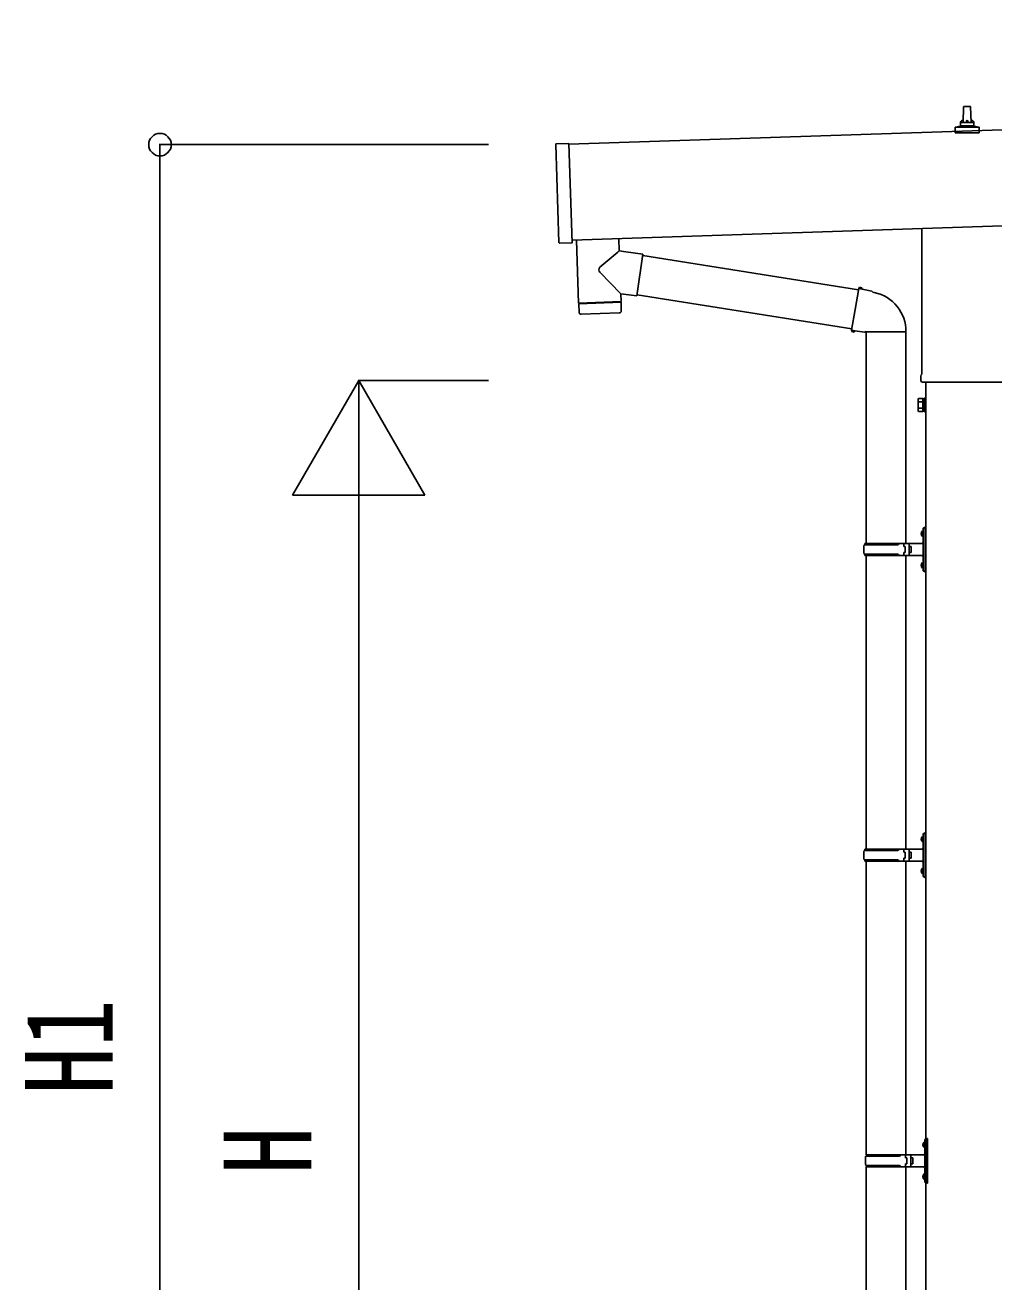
# Model space of a CAD drawing. Units: millimetres, scale not verified. Extents: x -16820 to 16820, y -11880 to 11880.
# Drawn here: x -5266 to -3804, y -1828 to 68 of the extents above; entities that cross this region are included whole.
import ezdxf
from ezdxf.enums import TextEntityAlignment as Align

# ---------------------------------------------------------------- set-up
doc = ezdxf.new("R2010")
doc.units = ezdxf.units.MM
doc.header["$LTSCALE"] = 50
for name, color, linetype in [('0-5_YKK_13', 4, 'Continuous'), ('0-6_YKK_A1', 4, 'Continuous'), ('0-7_YKK_D', 6, 'Continuous')]:
    doc.layers.add(name, color=color, linetype=linetype)
doc.styles.add('ＭＳ ゴシック', font='')
doc.styles.get('ＭＳ ゴシック').set_extended_font_data('MS Gothic')

msp = doc.modelspace()

# ---------------------------------------------------------------- linework, layer by layer
at = {"layer": '0-5_YKK_13'}
for p, q in [((-3850.06, -78.74), (-3849.34, -55.21)), ((-3848.34, -54.24), (-3839.79, -54.24)), ((-3838.79, -55.21), (-3838.06, -78.74)), ((-3862.31, -94.24), (-3862.31, -86.53)), ((-3825.81, -94.24), (-3862.31, -94.24)), ((-3861.93, -85.74), (-3826.19, -85.74)), ((-3861.55, -85.55), (-3854.83, -83.92)), ((-3854.44, -83.74), (-3833.68, -83.74)), ((-3854.06, -82.95), (-3854.06, -78.74)), ((-3853.06, -78.74), (-3835.06, -78.74)), ((-3834.06, -82.95), (-3834.06, -78.74)), ((-3826.58, -85.55), (-3833.3, -83.92)), ((-3825.81, -94.24), (-3825.81, -86.53)), ((-4460.27, -259.7), (-4465.2, -111.78)), ((-4445.25, -110.12), (-4464.23, -110.75)), ((-3912.36, -458.23), (-3912.36, -238.72)), ((-4369.78, -254.1), (-4369.17, -272.29)), ((-4333.57, -277.35), (-4342.54, -340.41)), ((-4333.83, -279.17), (-4007.93, -331.06)), ((-4367.02, -336.93), (-4398.51, -304.42)), ((-4367.02, -336.93), (-4342.54, -340.41)), ((-4367.02, -336.93), (-4366.62, -348.94)), ((-4342.28, -338.58), (-4018.35, -390.16)), ((-4007.61, -329.24), (-4013.14, -360.61)), ((-4007.61, -329.24), (-4006.47, -327.26)), ((-4006.47, -327.26), (-4002.91, -327.89)), ((-4002.91, -327.89), (-4002.49, -330.24)), ((-3987.98, -333.06), (-3986.29, -334.69)), ((-3986.29, -334.69), (-3984.18, -335.14)), ((-4430.55, -352.07), (-4429.88, -365.11)), ((-4426.08, -350.92), (-4426.03, -351.92)), ((-4371.11, -349.09), (-4371.1, -350.09)), ((-4369.28, -366.04), (-4426.79, -367.96)), ((-4018.67, -391.98), (-4013.14, -360.61)), ((-4018.67, -391.98), (-4018.28, -394.23)), ((-4018.67, -391.98), (-4013.52, -392.79)), ((-4018.28, -394.23), (-4014.71, -394.86)), ((-4014.71, -394.86), (-4013.52, -392.79)), ((-4013.52, -392.79), (-3998.92, -395.11)), ((-3998.92, -395.11), (-3996.71, -394.12)), ((-3936.41, -394.52), (-3997.6, -394.52)), ((-3996.56, -394.52), (-3996.56, -714)), ((-3936.56, -394.52), (-3936.56, -714)), ((-3914.06, -467), (-3914.06, -461.5)), ((-3776.13, -470.5), (-3912, -470.5)), ((-3918.06, -496.5), (-3917.3, -495.19)), ((-3918.06, -496.5), (-3918.06, -513.5)), ((-3911.06, -500.09), (-3917.3, -500.09)), ((-3911.06, -509.91), (-3917.3, -509.91)), ((-3918.06, -513.5), (-3917.3, -514.81)), ((-3911.06, -514.81), (-3917.3, -514.81)), ((-3908.56, -514.2), (-3911.06, -514.2)), ((-3912.86, -696.85), (-3910.82, -697.85)), ((-3911.59, -694.85), (-3910.96, -694.85)), ((-3911.59, -694.85), (-3911.59, -703.15)), ((-3910.96, -694.85), (-3910.96, -703.15)), ((-3910.96, -694.85), (-3910.56, -695.25)), ((-3910.82, -697.85), (-3910.21, -699)), ((-3910.56, -691), (-3907.56, -689.5)), ((-3910.56, -691), (-3910.56, -723)), ((-3910.56, -695.25), (-3910.56, -702.75)), ((-3907.56, -689.5), (-3907.56, -723)), ((-3907.56, -689.5), (-3906.56, -689.5)), ((-3906.56, -689.5), (-3906.56, -723)), ((-3999.56, -716), (-3949.23, -716)), ((-3998.56, -714), (-3912.56, -714)), ((-3998.56, -714), (-3998.56, -716)), ((-3939.56, -714), (-3939.56, -718.5)), ((-3939.56, -718.5), (-3937.56, -718.5)), ((-3937.56, -718.5), (-3937.56, -723)), ((-3931.56, -714), (-3931.56, -723)), ((-3931.56, -718.5), (-3928.56, -718.5)), ((-3928.56, -718.5), (-3928.56, -723)), ((-3911.59, -703.15), (-3910.96, -703.15)), ((-3910.96, -703.15), (-3910.56, -702.75)), ((-3999.56, -730), (-3949.23, -730)), ((-3998.56, -732), (-3998.56, -730)), ((-3998.56, -732), (-3912.56, -732)), ((-3996.56, -732), (-3996.56, -1175.25)), ((-3939.56, -732), (-3939.56, -727.5)), ((-3939.56, -727.5), (-3937.56, -727.5)), ((-3937.56, -727.5), (-3937.56, -723)), ((-3936.56, -732), (-3936.56, -1175.25)), ((-3931.56, -732), (-3931.56, -723)), ((-3931.56, -727.5), (-3928.56, -727.5)), ((-3928.56, -727.5), (-3928.56, -723)), ((-3910.56, -755), (-3910.56, -723)), ((-3907.56, -756.5), (-3907.56, -723)), ((-3906.56, -756.5), (-3906.56, -723)), ((-3912.86, -744.85), (-3910.82, -745.85)), ((-3911.59, -742.85), (-3910.96, -742.85)), ((-3911.59, -742.85), (-3911.59, -751.15)), ((-3911.59, -751.15), (-3910.96, -751.15)), ((-3910.96, -742.85), (-3910.96, -751.15)), ((-3910.96, -742.85), (-3910.56, -743.25)), ((-3910.96, -751.15), (-3910.56, -750.75)), ((-3910.82, -745.85), (-3910.21, -747)), ((-3910.56, -743.25), (-3910.56, -750.75)), ((-3910.56, -755), (-3907.56, -756.5)), ((-3907.56, -756.5), (-3906.56, -756.5)), ((-3911.59, -1156.1), (-3910.96, -1156.1)), ((-3911.59, -1156.1), (-3911.59, -1164.4)), ((-3910.96, -1156.1), (-3910.96, -1164.4)), ((-3910.96, -1156.1), (-3910.56, -1156.5)), ((-3910.56, -1152.25), (-3907.56, -1150.75)), ((-3910.56, -1152.25), (-3910.56, -1184.25)), ((-3910.56, -1156.5), (-3910.56, -1164)), ((-3907.56, -1150.75), (-3907.56, -1184.25)), ((-3907.56, -1150.75), (-3906.56, -1150.75)), ((-3906.56, -1150.75), (-3906.56, -1184.25)), ((-3998.56, -1175.25), (-3912.56, -1175.25)), ((-3998.56, -1175.25), (-3998.56, -1177.25)), ((-3939.56, -1175.25), (-3939.56, -1179.75)), ((-3931.56, -1175.25), (-3931.56, -1184.25)), ((-3912.86, -1158.1), (-3910.82, -1159.1)), ((-3911.59, -1164.4), (-3910.96, -1164.4)), ((-3910.96, -1164.4), (-3910.56, -1164)), ((-3910.82, -1159.1), (-3910.21, -1160.25)), ((-3999.56, -1177.25), (-3949.23, -1177.25)), ((-3999.56, -1191.25), (-3949.23, -1191.25)), ((-3998.56, -1193.25), (-3998.56, -1191.25)), ((-3998.56, -1193.25), (-3912.56, -1193.25)), ((-3996.56, -1193.25), (-3996.56, -1636.5)), ((-3939.56, -1179.75), (-3937.56, -1179.75)), ((-3939.56, -1193.25), (-3939.56, -1188.75)), ((-3939.56, -1188.75), (-3937.56, -1188.75)), ((-3937.56, -1179.75), (-3937.56, -1184.25)), ((-3937.56, -1188.75), (-3937.56, -1184.25)), ((-3936.56, -1193.25), (-3936.56, -1636.5)), ((-3931.56, -1179.75), (-3928.56, -1179.75)), ((-3931.56, -1193.25), (-3931.56, -1184.25)), ((-3931.56, -1188.75), (-3928.56, -1188.75)), ((-3928.56, -1179.75), (-3928.56, -1184.25)), ((-3928.56, -1188.75), (-3928.56, -1184.25)), ((-3910.56, -1216.25), (-3910.56, -1184.25)), ((-3907.56, -1217.75), (-3907.56, -1184.25)), ((-3906.56, -1217.75), (-3906.56, -1184.25)), ((-3912.86, -1206.1), (-3910.82, -1207.1)), ((-3911.59, -1204.1), (-3910.96, -1204.1)), ((-3911.59, -1204.1), (-3911.59, -1212.4)), ((-3911.59, -1212.4), (-3910.96, -1212.4)), ((-3910.96, -1204.1), (-3910.96, -1212.4)), ((-3910.96, -1204.1), (-3910.56, -1204.5)), ((-3910.96, -1212.4), (-3910.56, -1212)), ((-3910.82, -1207.1), (-3910.21, -1208.25)), ((-3910.56, -1204.5), (-3910.56, -1212)), ((-3910.56, -1216.25), (-3907.56, -1217.75)), ((-3907.56, -1217.75), (-3906.56, -1217.75)), ((-3908.06, -1613.5), (-3905.06, -1612)), ((-3905.06, -1612), (-3905.06, -1645.5)), ((-3905.06, -1612), (-3904.06, -1612)), ((-3904.06, -1612), (-3904.06, -1645.5)), ((-3910.36, -1619.35), (-3908.32, -1620.35)), ((-3909.09, -1617.35), (-3908.46, -1617.35)), ((-3909.09, -1617.35), (-3909.09, -1625.65)), ((-3909.09, -1625.65), (-3908.46, -1625.65)), ((-3908.46, -1617.35), (-3908.46, -1625.65)), ((-3908.46, -1617.35), (-3908.06, -1617.75)), ((-3908.46, -1625.65), (-3908.06, -1625.25)), ((-3908.32, -1620.35), (-3907.71, -1621.5)), ((-3908.06, -1613.5), (-3908.06, -1645.5)), ((-3908.06, -1617.75), (-3908.06, -1625.25)), ((-3997.06, -1638.5), (-3946.73, -1638.5)), ((-3996.06, -1636.5), (-3910.06, -1636.5)), ((-3996.06, -1636.5), (-3996.06, -1638.5)), ((-3937.06, -1636.5), (-3937.06, -1641)), ((-3937.06, -1641), (-3935.06, -1641)), ((-3935.06, -1641), (-3935.06, -1645.5)), ((-3935.06, -1650), (-3935.06, -1645.5)), ((-3929.06, -1636.5), (-3929.06, -1645.5)), ((-3929.06, -1641), (-3926.06, -1641)), ((-3929.06, -1654.5), (-3929.06, -1645.5)), ((-3926.06, -1641), (-3926.06, -1645.5)), ((-3926.06, -1650), (-3926.06, -1645.5)), ((-3908.06, -1677.5), (-3908.06, -1645.5)), ((-3905.06, -1679), (-3905.06, -1645.5)), ((-3904.06, -1679), (-3904.06, -1645.5)), ((-3997.06, -1652.5), (-3946.73, -1652.5)), ((-3996.56, -1654.49), (-3996.56, -2097.75)), ((-3996.06, -1654.5), (-3996.06, -1652.5)), ((-3996.06, -1654.5), (-3910.06, -1654.5)), ((-3937.06, -1654.5), (-3937.06, -1650)), ((-3937.06, -1650), (-3935.06, -1650)), ((-3936.56, -1654.49), (-3936.56, -2097.75)), ((-3929.06, -1650), (-3926.06, -1650)), ((-3910.36, -1667.35), (-3908.32, -1668.35)), ((-3909.09, -1665.35), (-3908.46, -1665.35)), ((-3909.09, -1665.35), (-3909.09, -1673.65)), ((-3908.46, -1665.35), (-3908.46, -1673.65)), ((-3908.46, -1665.35), (-3908.06, -1665.75)), ((-3908.32, -1668.35), (-3907.71, -1669.5)), ((-3908.06, -1665.75), (-3908.06, -1673.25)), ((-3909.09, -1673.65), (-3908.46, -1673.65)), ((-3908.46, -1673.65), (-3908.06, -1673.25)), ((-3908.06, -1677.5), (-3905.06, -1679)), ((-3905.06, -1679), (-3904.06, -1679))]:
    msp.add_line(p, q, dxfattribs=at)
for points in [[(-4445.25, -110.12), (-4440.25, -260.04), (-4459.24, -260.67)], [(-4433.74, -256.23), (-4430.58, -351.07), (-4366.62, -348.94)], [(-4369.17, -272.29), (-4371.26, -274.05), (-4398.48, -297.09)], [(-4333.57, -277.35), (-4359.49, -273.66), (-4369.17, -272.29)], [(-4007.61, -329.24), (-4002.49, -330.24), (-3987.98, -333.06)], [(-4366.38, -362.99), (-4366.58, -349.94), (-4430.55, -352.07)], [(-3911.06, -514.81), (-3911.06, -495.19), (-3917.3, -495.19)], [(-3911.06, -514.2), (-3911.06, -495.8), (-3908.56, -495.8)], [(-3912.86, -701.15), (-3910.82, -700.15), (-3910.21, -699)], [(-3912.86, -749.15), (-3910.82, -748.15), (-3910.21, -747)], [(-3912.86, -1162.39), (-3910.82, -1161.4), (-3910.21, -1160.25)], [(-3912.86, -1210.39), (-3910.82, -1209.4), (-3910.21, -1208.25)], [(-3910.36, -1623.65), (-3908.32, -1622.65), (-3907.71, -1621.5)], [(-3910.36, -1671.65), (-3908.32, -1670.65), (-3907.71, -1669.5)]]:
    msp.add_lwpolyline(points, dxfattribs=at)
msp.add_lwpolyline([(-3908.56, -515.5), (-3908.56, -494.5), (-3906.56, -494.5), (-3906.56, -515.5)], close=True, dxfattribs=at)
for centre, radius, start, end in [((-3848.34, -55.24), 1, 90, 178.60509), ((-3839.79, -55.24), 1, 1.39491, 90), ((-3849.98, -79.37), 4.13, 90, 171.17633), ((-3840.73, -78.74), 4.83, 133.60282, 180), ((-3847.4, -78.74), 4.83, 0, 46.39718), ((-3838.15, -79.37), 4.13, 8.82367, 90), ((-3861.31, -86.53), 1, 103.62699, 180), ((-3855.06, -82.95), 1, 283.62699, 0), ((-3853.06, -79.74), 1, 90, 180), ((-3835.06, -79.74), 1, 0, 90), ((-3833.06, -82.95), 1, 180, 256.37301), ((-3826.81, -86.53), 1, 0, 76.37301), ((-4464.2, -111.75), 1, 91.90915, 181.90915), ((-4459.27, -259.67), 1, 181.90915, 271.90915), ((-4395.09, -300.77), 5, 132.56466, 226.88314), ((-3996.71, -394.12), 60.3, 359.62495, 78), ((-4426.89, -364.96), 3, 182.90915, 271.95747), ((-4369.38, -363.04), 3, 271.90915, 0.90915), ((-3910.06, -461.5), 4, 125.09963, 180), ((-3910.06, -467), 4, 180, 194.47751), ((-3910.06, -467), 4, 194.47751, 241.04498), ((-3913.72, -497.64), 4.34, 145.61575, 214.38425), ((-3901.82, -505), 16.24, 162.41205, 197.58795), ((-3913.72, -512.36), 4.34, 145.61575, 214.38425), ((-3907.26, -699), 6, 136.21765, 223.78235), ((-3950.81, -723), 49.25, 171.82876, 180.00002), ((-3949.23, -714), 2, 270, 359.99998), ((-3912.56, -712), 2, 270, 359.99998), ((-3950.81, -723), 49.25, 180.00002, 188.17127), ((-3949.23, -732), 2, 0.00005, 90.00004), ((-3912.56, -734), 2, 0.00005, 90.00004), ((-3907.26, -747), 6, 136.21765, 223.78235), ((-3907.26, -1160.25), 6, 136.21765, 223.78235), ((-3949.23, -1175.25), 2, 270, 359.99998), ((-3912.56, -1173.25), 2, 270, 359.99998), ((-3950.81, -1184.25), 49.25, 171.82876, 180.00002), ((-3950.81, -1184.25), 49.25, 180.00002, 188.17127), ((-3949.23, -1193.25), 2, 0.00005, 90.00004), ((-3912.56, -1195.25), 2, 0.00005, 90.00004), ((-3907.26, -1208.25), 6, 136.21765, 223.78235), ((-3904.76, -1621.5), 6, 136.21765, 223.78235), ((-3948.31, -1645.5), 49.25, 171.82876, 180.00002), ((-3948.31, -1645.5), 49.25, 180.00002, 188.17127), ((-3946.73, -1636.5), 2, 270, 359.99998), ((-3910.06, -1634.5), 2, 270, 359.99998), ((-3946.73, -1654.5), 2, 0.00005, 90.00004), ((-3904.76, -1669.5), 6, 136.21765, 223.78235), ((-3910.06, -1656.5), 2, 0.00005, 90.00004)]:
    msp.add_arc(centre, radius, start, end, dxfattribs=at)
at = {"layer": '0-6_YKK_A1'}
for p, q in [((946.81, 68.31), (-4445.2, -111.4)), ((-4440.37, -256.32), (951.64, -76.58)), ((-3906.56, -470.5), (-3906.56, -3268))]:
    msp.add_line(p, q, dxfattribs=at)
at = {"layer": '0-7_YKK_D'}
for p, q in [((-4566.7, -112.05), (-5063.67, -112.05)), ((-5062.67, -2768), (-5062.67, -112.05)), ((-4762.67, -468), (-4862.67, -641.21)), ((-4566.7, -468), (-4763.67, -468)), ((-4762.67, -468), (-4662.67, -641.21)), ((-4762.67, -468), (-4762.67, -814.41)), ((-4862.67, -641.21), (-4662.67, -641.21)), ((-4762.67, -2568), (-4762.67, -668))]:
    msp.add_line(p, q, dxfattribs=at)
msp.add_circle((-5062.67, -112.05), 17, dxfattribs=at)

# ---------------------------------------------------------------- texts
at = {"layer": '0-7_YKK_D', "style": 'ＭＳ ゴシック', "width": 0.8}
for s, p in [('H1', (-5094.67, -1545.63)), ('H', (-4794.67, -1666))]:
    msp.add_text(s, height=132, rotation=90, dxfattribs=at).set_placement(p, align=Align.BOTTOM_LEFT)

doc.saveas('drawing.dxf')
